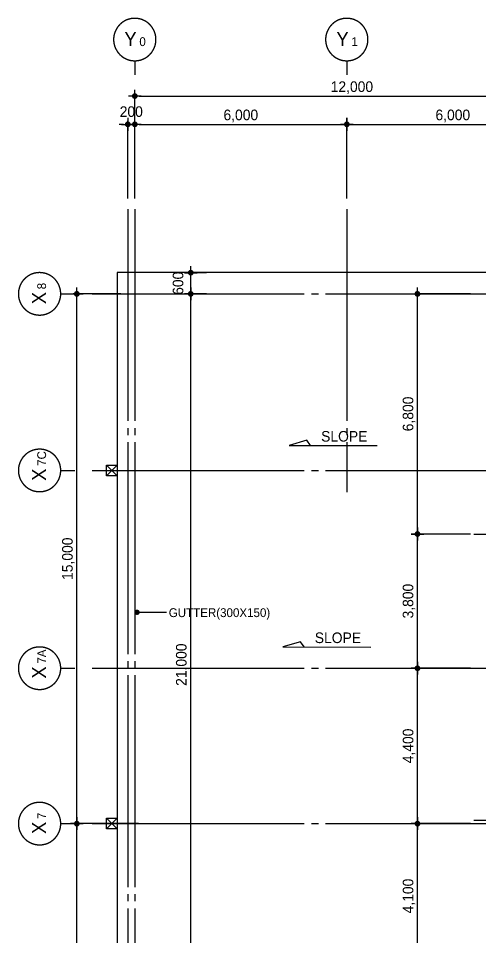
# Model space of a CAD drawing. Extents: x 14074245 to 14153635, y -1806033 to -1750552.
# Drawn here: x 14074245 to 14087299, y -1778329 to -1752329 of the extents above; entities that cross this region are included whole.
import ezdxf
from ezdxf.enums import TextEntityAlignment as Align

# ---------------------------------------------------------------- set-up
doc = ezdxf.new("R2010")
doc.units = 0
doc.header["$LTSCALE"] = 100
doc.header["$MEASUREMENT"] = 0
doc.header["$PDSIZE"] = -10
doc.linetypes.add('CEN', pattern=[66, 60, -2, 2, -2])
doc.layers.get('0').update_dxf_attribs({"linetype": 'CONTINUOUS'})
doc.layers.get('Defpoints').update_dxf_attribs({"linetype": 'CONTINUOUS'})
for name, color, linetype in [('AINFO', 1, 'CONTINUOUS'), ('AXIS', 7, 'CEN'), ('CEN', 1, 'CEN'), ('DIM', 7, 'CONTINUOUS'), ('SYM', 7, 'CONTINUOUS'), ('TE2', 3, 'CONTINUOUS'), ('TEXT2', 7, 'CONTINUOUS'), ('WALL-1', 7, 'CONTINUOUS'), ('WINE', 8, 'CONTINUOUS')]:
    doc.layers.add(name, color=color, linetype=linetype)
doc.styles.add('HY울를도M', font='HYWULM.TTF')
doc.styles.add('굴림', font='H2HDRM.TTF')
doc.styles.add('돋음', font='Dotum.ttf', dxfattribs={"height": 3})
doc.dimstyles.new('DIM100', dxfattribs={"dimtxt": 300, "dimasz": 120, "dimexe": 1, "dimexo": 100, "dimgap": 60, "dimtad": 1, "dimdec": 4, "dimzin": 0, "dimdsep": 46, "dimlunit": 6, "dimtxsty": '굴림', "dimblk": 'DOTT', "dimcen": 0.09, "dimadec": 0, "dimazin": 0, "dimtfac": 1, "dimtdec": 4, "dimtofl": 0, "dimtmove": 2, "dimatfit": 2, "dimldrblk": 'DOTT', "dimfxl": 1, "dimtolj": 1, "dimtzin": 0, "dimarcsym": 0})
doc.dimstyles.new('DIM50', dxfattribs={"dimscale": 50, "dimtxt": 3, "dimasz": 1.2, "dimexe": 1, "dimexo": 1, "dimgap": 0.6, "dimtad": 1, "dimdec": 4, "dimzin": 0, "dimdsep": 46, "dimlunit": 6, "dimtxsty": '굴림', "dimblk": 'DOTT', "dimcen": 0.09, "dimadec": 0, "dimazin": 0, "dimtfac": 1, "dimtdec": 4, "dimtofl": 0, "dimtmove": 2, "dimatfit": 2, "dimldrblk": 'DOTT', "dimfxl": 1, "dimtolj": 1, "dimtzin": 0, "dimarcsym": 0})

# ---------------------------------------------------------------- blocks, each defined once
blk = doc.blocks.new('DOTT')
for p, q in [((-1.5, 0), (1.5, 0)), ((0, 1.5), (0, -1.5))]:
    blk.add_line(p, q)
at = {"color": 6, "const_width": 0.68}
blk.add_lwpolyline([(-0.34, 0, 1), (0.34, 0, 1)], format="xyb", close=True, dxfattribs=at)
blk = doc.blocks.new('*D29')
at = {"layer": 'Defpoints', "color": 0, "lineweight": -3}
for p in [(14075899, -1760129), (14077440, -1760129), (14077948, -1775129)]:
    blk.add_point(p, dxfattribs=at)
at = {"layer": 'DIM', "color": 7, "lineweight": -2}
for p, q in [((14077140, -1760129), (14075799, -1760129)), ((14075899, -1775009), (14075899, -1760249)), ((14077648, -1775129), (14075799, -1775129))]:
    blk.add_line(p, q, dxfattribs=at)
at = {"layer": 'DIM', "color": 7, "lineweight": -2, "xscale": 120, "yscale": 120, "zscale": 120}
for p, rotation in [((14075899, -1760129), 90), ((14075899, -1775129), 270)]:
    blk.add_blockref('DOTT', p, dxfattribs=dict(at, rotation=rotation))
at = {"layer": 'DIM', "color": 3, "insert": (14075660, -1767629), "char_height": 300, "attachment_point": 5, "rotation": 90, "style": '굴림'}
blk.add_mtext('\\A1;15,000', dxfattribs=at)
blk = doc.blocks.new('*D30')
at = {"layer": 'Defpoints', "color": 0, "lineweight": -3, "ltscale": 3}
for p in [(14085540, -1766929), (14087140, -1766929), (14087140, -1770729)]:
    blk.add_point(p, dxfattribs=at)
at = {"layer": 'DIM', "color": 7, "lineweight": -2, "ltscale": 3}
for p, q in [((14087040, -1766929), (14085539, -1766929)), ((14085540, -1770609), (14085540, -1767049)), ((14087040, -1770729), (14085539, -1770729))]:
    blk.add_line(p, q, dxfattribs=at)
at = {"layer": 'DIM', "color": 7, "lineweight": -2, "ltscale": 3, "xscale": 120, "yscale": 120, "zscale": 120}
for p, rotation in [((14085540, -1766929), 90), ((14085540, -1770729), 270)]:
    blk.add_blockref('DOTT', p, dxfattribs=dict(at, rotation=rotation))
at = {"layer": 'DIM', "color": 3, "ltscale": 3, "insert": (14085300, -1768829), "char_height": 300, "attachment_point": 5, "rotation": 90, "style": '굴림'}
blk.add_mtext('\\A1;3,800', dxfattribs=at)
blk = doc.blocks.new('*D31')
at = {"layer": 'Defpoints', "color": 0, "lineweight": -3, "ltscale": 3}
for p in [(14085540, -1770729), (14087140, -1770729), (14087140, -1775129)]:
    blk.add_point(p, dxfattribs=at)
at = {"layer": 'DIM', "color": 7, "lineweight": -2, "ltscale": 3}
for p, q in [((14087040, -1770729), (14085539, -1770729)), ((14085540, -1775009), (14085540, -1770849)), ((14087040, -1775129), (14085539, -1775129))]:
    blk.add_line(p, q, dxfattribs=at)
at = {"layer": 'DIM', "color": 7, "lineweight": -2, "ltscale": 3, "xscale": 120, "yscale": 120, "zscale": 120}
for p, rotation in [((14085540, -1770729), 90), ((14085540, -1775129), 270)]:
    blk.add_blockref('DOTT', p, dxfattribs=dict(at, rotation=rotation))
at = {"layer": 'DIM', "color": 3, "ltscale": 3, "insert": (14085301, -1772929), "char_height": 300, "attachment_point": 5, "rotation": 90, "style": '굴림'}
blk.add_mtext('\\A1;4,400', dxfattribs=at)
blk = doc.blocks.new('*D32')
at = {"layer": 'Defpoints', "color": 0, "lineweight": -3}
for p in [(14075899, -1775129), (14077040, -1775129), (14076634, -1783329)]:
    blk.add_point(p, dxfattribs=at)
at = {"layer": 'DIM', "color": 7, "lineweight": -2}
for p, q in [((14076740, -1775129), (14075799, -1775129)), ((14075899, -1783209), (14075899, -1775249)), ((14076334, -1783329), (14075799, -1783329))]:
    blk.add_line(p, q, dxfattribs=at)
at = {"layer": 'DIM', "color": 7, "lineweight": -2, "xscale": 120, "yscale": 120, "zscale": 120}
for p, rotation in [((14075899, -1775129), 90), ((14075899, -1783329), 270)]:
    blk.add_blockref('DOTT', p, dxfattribs=dict(at, rotation=rotation))
at = {"layer": 'DIM', "color": 3, "insert": (14075660, -1779229), "char_height": 300, "attachment_point": 5, "rotation": 90, "style": '굴림'}
blk.add_mtext('\\A1;8,200', dxfattribs=at)
blk = doc.blocks.new('*D33')
at = {"layer": 'Defpoints', "color": 0, "lineweight": -3, "ltscale": 3}
for p in [(14085540, -1775129), (14087140, -1775129), (14087140, -1779229)]:
    blk.add_point(p, dxfattribs=at)
at = {"layer": 'DIM', "color": 7, "lineweight": -2, "ltscale": 3}
for p, q in [((14087040, -1775129), (14085539, -1775129)), ((14085540, -1779109), (14085540, -1775249)), ((14087040, -1779229), (14085539, -1779229))]:
    blk.add_line(p, q, dxfattribs=at)
at = {"layer": 'DIM', "color": 7, "lineweight": -2, "ltscale": 3, "xscale": 120, "yscale": 120, "zscale": 120}
for p, rotation in [((14085540, -1775129), 90), ((14085540, -1779229), 270)]:
    blk.add_blockref('DOTT', p, dxfattribs=dict(at, rotation=rotation))
at = {"layer": 'DIM', "color": 3, "ltscale": 3, "insert": (14085301, -1777179), "char_height": 300, "attachment_point": 5, "rotation": 90, "style": '굴림'}
blk.add_mtext('\\A1;4,100', dxfattribs=at)
blk = doc.blocks.new('BOMBOM_S')
at = {"color": 7}
blk.add_line((0, 0.4), (0, 0), dxfattribs=at)
blk.add_lwpolyline([(-0.6, 1, 1), (0.6, 1, 1), (-0.6, 1, 1)], format="xyb", dxfattribs=at)
at = {"color": 1, "style": '돋음'}
for tag, p, height in [('X', (-0.295, 0.816), 0.4), ('N', (0.129, 0.816), 0.25)]:
    blk.add_attdef(tag, p, '', height=height, dxfattribs=at)
blk = doc.blocks.new('*D137')
at = {"layer": 'Defpoints', "color": 0, "lineweight": -3, "ltscale": 3}
for p in [(14085540, -1760129), (14087140, -1760129), (14087140, -1766929)]:
    blk.add_point(p, dxfattribs=at)
at = {"layer": 'DIM', "color": 7, "lineweight": -2, "ltscale": 3}
for p, q in [((14087040, -1760129), (14085539, -1760129)), ((14085540, -1766809), (14085540, -1760249)), ((14087040, -1766929), (14085539, -1766929))]:
    blk.add_line(p, q, dxfattribs=at)
at = {"layer": 'DIM', "color": 7, "lineweight": -2, "ltscale": 3, "xscale": 120, "yscale": 120, "zscale": 120}
for p, rotation in [((14085540, -1760129), 90), ((14085540, -1766929), 270)]:
    blk.add_blockref('DOTT', p, dxfattribs=dict(at, rotation=rotation))
at = {"layer": 'DIM', "color": 3, "ltscale": 3, "insert": (14085300, -1763529), "char_height": 300, "attachment_point": 5, "rotation": 90, "style": '굴림'}
blk.add_mtext('\\A1;6,800', dxfattribs=at)
blk = doc.blocks.new('*D144')
at = {"layer": 'Defpoints', "color": 0, "lineweight": -3}
for p in [(14089540, -1754529), (14077540, -1757729), (14089540, -1757729)]:
    blk.add_point(p, dxfattribs=at)
at = {"layer": 'DIM', "color": 7, "lineweight": -2}
for p, q in [((14077540, -1757429), (14077540, -1754429)), ((14089540, -1757429), (14089540, -1754429)), ((14077660, -1754529), (14089420, -1754529))]:
    blk.add_line(p, q, dxfattribs=at)
at = {"layer": 'DIM', "color": 7, "lineweight": -2, "xscale": 120, "yscale": 120, "zscale": 120, "rotation": 180}
blk.add_blockref('DOTT', (14077540, -1754529), dxfattribs=at)
at = {"layer": 'DIM', "color": 7, "lineweight": -2, "xscale": 120, "yscale": 120, "zscale": 120}
blk.add_blockref('DOTT', (14089540, -1754529), dxfattribs=at)
at = {"layer": 'DIM', "color": 3, "insert": (14083684, -1754290), "char_height": 300, "attachment_point": 5, "style": '굴림'}
blk.add_mtext('\\A1;12,000', dxfattribs=at)
blk = doc.blocks.new('*D145')
at = {"layer": 'Defpoints', "color": 0, "lineweight": -3}
for p in [(14089540, -1755329), (14083540, -1757729), (14089540, -1757729)]:
    blk.add_point(p, dxfattribs=at)
at = {"layer": 'DIM', "color": 7, "lineweight": -2}
for p, q in [((14083540, -1757429), (14083540, -1755229)), ((14089540, -1757429), (14089540, -1755229)), ((14083660, -1755329), (14089420, -1755329))]:
    blk.add_line(p, q, dxfattribs=at)
at = {"layer": 'DIM', "color": 7, "lineweight": -2, "xscale": 120, "yscale": 120, "zscale": 120, "rotation": 180}
blk.add_blockref('DOTT', (14083540, -1755329), dxfattribs=at)
at = {"layer": 'DIM', "color": 7, "lineweight": -2, "xscale": 120, "yscale": 120, "zscale": 120}
blk.add_blockref('DOTT', (14089540, -1755329), dxfattribs=at)
at = {"layer": 'DIM', "color": 3, "insert": (14086540, -1755090), "char_height": 300, "attachment_point": 5, "style": '굴림'}
blk.add_mtext('\\A1;6,000', dxfattribs=at)
blk = doc.blocks.new('*D146')
at = {"layer": 'Defpoints', "color": 0, "lineweight": -3}
for p in [(14083540, -1755329), (14077540, -1757729), (14083540, -1757729)]:
    blk.add_point(p, dxfattribs=at)
at = {"layer": 'DIM', "color": 7, "lineweight": -2}
for p, q in [((14077540, -1757429), (14077540, -1755229)), ((14083540, -1757429), (14083540, -1755229)), ((14077660, -1755329), (14083420, -1755329))]:
    blk.add_line(p, q, dxfattribs=at)
at = {"layer": 'DIM', "color": 7, "lineweight": -2, "xscale": 120, "yscale": 120, "zscale": 120, "rotation": 180}
blk.add_blockref('DOTT', (14077540, -1755329), dxfattribs=at)
at = {"layer": 'DIM', "color": 7, "lineweight": -2, "xscale": 120, "yscale": 120, "zscale": 120}
blk.add_blockref('DOTT', (14083540, -1755329), dxfattribs=at)
at = {"layer": 'DIM', "color": 3, "insert": (14080540, -1755090), "char_height": 300, "attachment_point": 5, "style": '굴림'}
blk.add_mtext('\\A1;6,000', dxfattribs=at)
blk = doc.blocks.new('*D150')
at = {"layer": 'Defpoints', "color": 0, "lineweight": -3}
for p in [(14077540, -1755329), (14077540, -1757549), (14077340, -1757729)]:
    blk.add_point(p, dxfattribs=at)
at = {"layer": 'DIM', "color": 7, "lineweight": -2}
for p, q in [((14077340, -1757429), (14077340, -1755229)), ((14077540, -1757249), (14077540, -1755229)), ((14077220, -1755329), (14077100, -1755329)), ((14077660, -1755329), (14077780, -1755329))]:
    blk.add_line(p, q, dxfattribs=at)
at = {"layer": 'DIM', "color": 7, "lineweight": -2, "xscale": 120, "yscale": 120, "zscale": 120}
blk.add_blockref('DOTT', (14077340, -1755329), dxfattribs=at)
at = {"layer": 'DIM', "color": 7, "lineweight": -2, "xscale": 120, "yscale": 120, "zscale": 120, "rotation": 180}
blk.add_blockref('DOTT', (14077540, -1755329), dxfattribs=at)
at = {"layer": 'DIM', "color": 3, "insert": (14077440, -1754971), "char_height": 300, "attachment_point": 5, "style": '굴림'}
blk.add_mtext('\\A1;200', dxfattribs=at)
blk = doc.blocks.new('*D152')
at = {"layer": 'Defpoints', "color": 0, "lineweight": -3}
for p in [(14079123, -1760129), (14079868, -1760129), (14079723, -1781129)]:
    blk.add_point(p, dxfattribs=at)
at = {"layer": 'DIM', "color": 7, "lineweight": -2}
for p, q in [((14079568, -1760129), (14079023, -1760129)), ((14079123, -1781009), (14079123, -1760249)), ((14079423, -1781129), (14079023, -1781129))]:
    blk.add_line(p, q, dxfattribs=at)
at = {"layer": 'DIM', "color": 7, "lineweight": -2, "xscale": 120, "yscale": 120, "zscale": 120}
for p, rotation in [((14079123, -1760129), 90), ((14079123, -1781129), 270)]:
    blk.add_blockref('DOTT', p, dxfattribs=dict(at, rotation=rotation))
at = {"layer": 'DIM', "color": 3, "insert": (14078883, -1770629), "char_height": 300, "attachment_point": 5, "rotation": 90, "style": '굴림'}
blk.add_mtext('\\A1;21,000', dxfattribs=at)
blk = doc.blocks.new('*D160')
at = {"layer": 'Defpoints', "color": 0, "lineweight": -3}
for p in [(14079123, -1759529), (14079868, -1759529), (14079868, -1760129)]:
    blk.add_point(p, dxfattribs=at)
at = {"layer": 'DIM', "color": 7, "lineweight": -2}
for p, q in [((14079568, -1759529), (14079023, -1759529)), ((14079123, -1760009), (14079123, -1759649)), ((14079568, -1760129), (14079023, -1760129))]:
    blk.add_line(p, q, dxfattribs=at)
at = {"layer": 'DIM', "color": 7, "lineweight": -2, "xscale": 120, "yscale": 120, "zscale": 120}
for p, rotation in [((14079123, -1759529), 90), ((14079123, -1760129), 270)]:
    blk.add_blockref('DOTT', p, dxfattribs=dict(at, rotation=rotation))
at = {"layer": 'DIM', "color": 3, "insert": (14078765, -1759829), "char_height": 300, "attachment_point": 5, "rotation": 90, "style": '굴림'}
blk.add_mtext('\\A1;600', dxfattribs=at)

msp = doc.modelspace()

# ---------------------------------------------------------------- linework, layer by layer
at = {"layer": 'AINFO', "color": 7, "const_width": 75}
msp.add_lwpolyline([(14077566.08154, -1769144.57588, 1), (14077641.83154, -1769144.57588, 1)], format="xyb", close=True, dxfattribs=at)
at = {"layer": 'CEN', "linetype": 'CEN'}
for p, q in [((14077339.53432, -1757728.57588), (14077339.53432, -1784568.95868)), ((14077539.53432, -1757728.57588), (14077539.53432, -1797628.57588)), ((14083539.53432, -1757728.57588), (14083539.53432, -1765741.24955)), ((14076336.53432, -1760128.57588), (14151139.53432, -1760128.57588)), ((14076336.53432, -1765128.57588), (14090349.95655, -1765128.57588)), ((14087139.53432, -1766928.57588), (14100039.53432, -1766928.57588)), ((14076336.53432, -1770728.57588), (14090349.95655, -1770728.57588)), ((14087139.53432, -1770728.57588), (14100080.64887, -1770728.57588)), ((14076336.53432, -1775128.57588), (14151139.53432, -1775128.57588)), ((14087139.53432, -1775028.57588), (14094539.53432, -1775028.57588))]:
    msp.add_line(p, q, dxfattribs=at)
at = {"layer": 'DIM'}
msp.add_line((14077603.95654, -1769144.57588), (14078437.28988, -1769144.57588), dxfattribs=at)
at = {"layer": 'SYM', "color": 4, "ltscale": 2}
for points in [[(14082511.9581, -1764422.96948), (14082412.13987, -1764272.84846), (14081911.95854, -1764422.2427), (14084396.69139, -1764425.25246)], [(14082332.9581, -1770127.35228), (14082233.13987, -1769977.23126), (14081732.95854, -1770126.6255), (14084217.69139, -1770129.63526)]]:
    msp.add_lwpolyline(points, dxfattribs=at)
for points in [[(14076739.53432, -1764978.57588), (14077039.53432, -1764978.57588), (14077039.53432, -1765278.57588), (14076739.53432, -1765278.57588)], [(14076739.53432, -1774978.57588), (14077039.53432, -1774978.57588), (14077039.53432, -1775278.57588), (14076739.53432, -1775278.57588)]]:
    msp.add_lwpolyline(points, close=True, dxfattribs=at)
at = {"layer": 'WALL-1', "color": 4}
msp.add_lwpolyline([(14088939.53432, -1759528.57588), (14077039.53432, -1759528.57588), (14077039.53432, -1783428.57588), (14088939.53432, -1783428.57588)], dxfattribs=at)
at = {"layer": 'WINE', "lineweight": -3, "ltscale": 200}
for p, q in [((14076739.53432, -1765278.57588), (14077039.53432, -1764978.57588)), ((14076739.53432, -1764978.57588), (14077039.53432, -1765278.57588)), ((14076739.53432, -1775278.57588), (14077039.53432, -1774978.57588)), ((14076739.53432, -1774978.57588), (14077039.53432, -1775278.57588))]:
    msp.add_line(p, q, dxfattribs=at)

# ---------------------------------------------------------------- block references
at = {"layer": 'AXIS', "xscale": 1000, "yscale": 1000, "zscale": 1000}
for p, values in [((14077539.53432, -1753928.57588), {'X': 'Y', 'N': '0'}), ((14083539.53432, -1753928.57588), {'X': 'Y', 'N': '1'})]:
    msp.add_blockref('BOMBOM_S', p, dxfattribs=at).add_auto_attribs(values)
at = {"layer": 'AXIS', "xscale": 1000, "yscale": 1000, "zscale": 1000, "rotation": 90}
for p, values in [((14075844.53432, -1760128.57588), {'X': 'X', 'N': '8'}), ((14075844.53432, -1765128.57588), {'X': 'X', 'N': '7C'}), ((14075844.53432, -1770728.57588), {'X': 'X', 'N': '7A'}), ((14075844.53432, -1775128.57588), {'X': 'X', 'N': '7'})]:
    msp.add_blockref('BOMBOM_S', p, dxfattribs=at).add_auto_attribs(values)

# ---------------------------------------------------------------- texts
at = {"layer": 'TE2', "style": 'HY울를도M'}
for p in [(14083467.72801, -1764162.38207), (14083288.72801, -1769866.76488)]:
    msp.add_text('SLOPE', height=300, rotation=359.930597577, dxfattribs=at).set_placement(p, align=Align.MIDDLE_CENTER)
at = {"layer": 'TEXT2', "style": 'HY울를도M'}
msp.add_text('GUTTER(300X150)', height=250, dxfattribs=at).set_placement((14078501.03338, -1769155.73611), align=Align.MIDDLE_LEFT)

# ---------------------------------------------------------------- dimensions: what is measured, and where the dimension line sits
at = {"layer": 'DIM'}
dim = msp.add_linear_dim(base=(14089539.53432, -1754528.57588), p1=(14077539.53432, -1757728.57588), p2=(14089539.53432, -1757728.57588), dimstyle='DIM50', override={"dimscale": 100, "dimexo": 3}, dxfattribs=at)
dim.commit()
dim.dimension.update_dxf_attribs({"geometry": '*D144', "text_midpoint": (14083684.14289, -1754289.53765), "dimtype": 128})
for base, p1, p2, picture, middle in [((14077539.53432, -1755328.57588), (14077339.53432, -1757728.57588), (14077539.53432, -1757548.57588), '*D150', (14077439.53432, -1754971.18994)), ((14083539.53432, -1755328.57588), (14077539.53432, -1757728.57588), (14083539.53432, -1757728.57588), '*D146', (14080539.53432, -1755089.53765)), ((14089539.53432, -1755328.57588), (14083539.53432, -1757728.57588), (14089539.53432, -1757728.57588), '*D145', (14086539.53432, -1755089.53765))]:
    dim = msp.add_linear_dim(base=base, p1=p1, p2=p2, dimstyle='DIM50', override={"dimscale": 100, "dimexo": 3}, dxfattribs=at)
    dim.commit()
    dim.dimension.update_dxf_attribs({"geometry": picture, "text_midpoint": middle})
for base, p1, p2, picture, middle in [((14079122.53432, -1759528.57588), (14079867.95654, -1760128.57588), (14079867.95654, -1759528.57588), '*D160', (14078765.14837, -1759828.57588)), ((14075898.95654, -1760128.57588), (14077948.37226, -1775128.57588), (14077439.53432, -1760128.57588), '*D29', (14075660.28823, -1767628.57588)), ((14079122.53432, -1760128.57588), (14079722.53432, -1781128.57588), (14079867.95654, -1760128.57588), '*D152', (14078883.49609, -1770628.57588)), ((14075898.95654, -1775128.57588), (14076633.95654, -1783328.57588), (14077039.53432, -1775128.57588), '*D32', (14075659.91832, -1779228.57588))]:
    dim = msp.add_linear_dim(base=base, p1=p1, p2=p2, angle=90, dimstyle='DIM50', override={"dimscale": 100, "dimexo": 3}, dxfattribs=at)
    dim.commit()
    dim.dimension.update_dxf_attribs({"geometry": picture, "text_midpoint": middle})
at = {"layer": 'DIM', "ltscale": 3}
for base, p1, p2, picture, middle in [((14085539.53432, -1760128.57588), (14087139.53432, -1766928.57588), (14087139.53432, -1760128.57588), '*D137', (14085300.49609, -1763528.57588)), ((14085539.53432, -1766928.57588), (14087139.53432, -1770728.57588), (14087139.53432, -1766928.57588), '*D30', (14085300.49609, -1768828.57588)), ((14085539.53432, -1770728.57588), (14087139.53432, -1775128.57588), (14087139.53432, -1770728.57588), '*D31', (14085300.86601, -1772928.57588)), ((14085539.53432, -1775128.57588), (14087139.53432, -1779228.57588), (14087139.53432, -1775128.57588), '*D33', (14085300.86601, -1777178.57588))]:
    dim = msp.add_linear_dim(base=base, p1=p1, p2=p2, angle=90, dimstyle='DIM100', dxfattribs=at)
    dim.commit()
    dim.dimension.update_dxf_attribs({"geometry": picture, "text_midpoint": middle})

doc.saveas('drawing.dxf')
